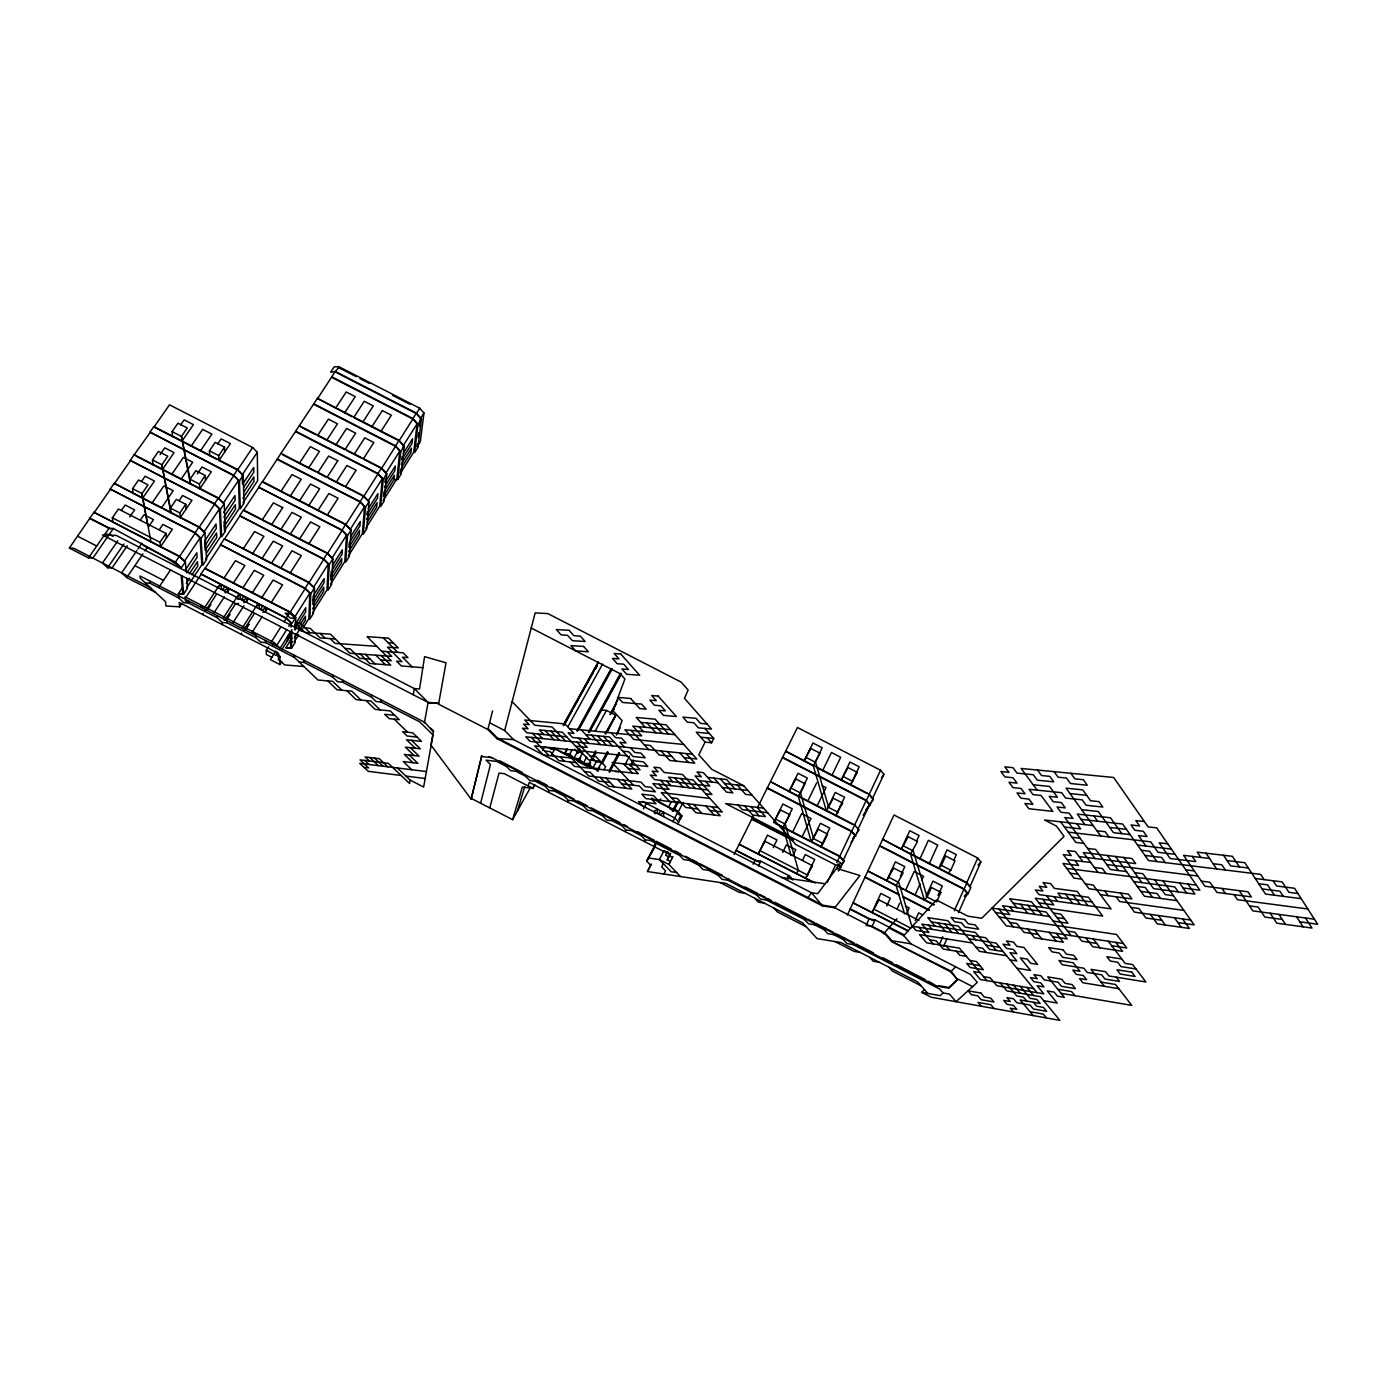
<?xml version="1.0" encoding="UTF-8"?>
<svg xmlns="http://www.w3.org/2000/svg" width="1387" height="1387" viewBox="0 0 1387 1387"><rect width="100%" height="100%" fill="white"/><g stroke="black" fill="none" stroke-linecap="round" stroke-linejoin="round"><path stroke-width="1.5" d="M277.261 459.478L360.152 502.077L364.556 506.74L350.183 529.453L345.71 524.806L262.351 481.965L280.954 453.393L363.775 495.939L369.081 501.609L366.775 528.655L363.29 534.186L365.527 507.243L369.081 501.609M277.123 651.89L277.105 655.566L280.278 657.195M278.51 653.156L278.475 660.039L281.63 661.668L279.845 664.529L270.344 659.64L275.753 651.11M280.954 453.393L299.315 425.688L381.546 467.956L386.782 473.643L384.06 501.175L380.627 506.636L383.263 479.208L386.782 473.643M279.845 664.529L279.897 656.294L275.111 651.734L179.2 602.443L179.616 606.83L165.972 605.998L165.521 601.646L140.278 578.24L139.983 575.969L424.751 722.315L433.333 731.799L430.941 745.062L471.147 799.155L481.757 755.846L471.147 799.155M295.379 634.084L295.188 642.389L291.513 648.249L285.913 647.816L290.542 647.746L290.837 631.328L280.053 648.388M663.662 816.267L663.714 812.331L660.507 814.654L657.351 813.025L657.403 809.072L654.179 811.395L654.941 813.77M287.022 641.418L290.819 632.039L288.011 636.477M291.842 637.985L285.913 647.816M290.906 627.132L290.993 622.919L286.294 618.359L200.976 574.062L204.895 568.15L290.091 611.927L295.743 617.458L295.466 629.923M291.513 648.249L291.859 629.629M299.315 425.688L317.415 398.381L399.092 440.355L404.241 446.059L401.12 474.077L397.74 479.469L393.977 479.469M341.948 690.258L332.655 681.312L317.987 680.011L294.391 657.438L294.425 655.357M397.375 767.982L410.136 780.101L423.642 787.053L433.021 734.971L419.602 721.795L381.078 701.995L376.033 701.51L371.439 697.037L342.554 682.196L337.596 681.745L332.915 677.237L304.013 662.397L304.082 660.316M314.468 587.88L310.757 593.757L309.821 619.139L313.462 613.366L314.468 587.88L308.902 582.315L224.313 538.85L220.464 544.675L305.14 588.66L309.769 593.255L308.868 618.654L300.996 631.172M351.865 416.62L317.415 398.381M313.167 596.011L312.838 604.507L323.76 587.186L323.552 591.434L312.664 608.72M317.398 398.901L335.273 371.439L416.377 413.118L421.457 418.874L417.955 447.325L414.609 452.647L418.042 424.283L421.457 418.874M417.418 443.753L417.036 446.857L420.382 441.551L423.937 412.997L419.741 408.229L338.792 366.636L334.163 366.861L330.626 372.184L335.273 371.439M332.932 558.701L329.274 564.509L327.887 590.429L331.476 584.742L332.932 558.701L327.453 553.118L243.471 509.948L239.656 515.704L323.743 559.394L328.303 564.006L326.951 589.943L312.508 612.881M338.757 367.156L335.255 371.976M331.25 571.392L330.765 579.991L341.497 562.966L341.791 558.632L331.008 575.709M332.915 677.237L333.036 675.192M351.136 529.955L347.513 535.677L345.71 562.116L349.247 556.499L351.136 529.955L345.744 524.338L262.351 481.48L258.589 487.132L342.069 530.527L346.559 535.174L344.774 561.631L330.539 584.256M342.554 682.196L342.693 680.15M364.556 506.74L362.354 533.718L348.31 556.014M367.226 511.786L366.983 514.802L377.507 498.141L377.923 493.564L368.422 508.613M243.297 600.224L246.799 598.057L246.453 601.854L243.904 602.53L243.297 600.224L240.142 598.612L240.488 594.815L236.969 596.982M295.656 431.704L377.975 474.007L382.309 478.706L379.709 506.168L365.839 528.17M384.026 491.674L383.575 496.199L393.891 479.85L394.376 475.273L385.17 489.854M385.291 478.758L384.927 482.485L395.347 465.997L394.862 470.644L384.476 487.097M371.439 697.037L371.664 695.043M313.809 404.328L395.538 446.337L399.82 451.07L396.821 479L383.141 500.707M397.74 479.469L400.774 451.555L404.241 446.059M400.704 469.031L400.202 473.608L413.69 452.179L417.106 423.798L412.875 419.047L331.701 377.333M402.074 456.635L401.727 459.756L411.974 443.545L412.528 438.795L403.392 453.272M402.889 449.371L403.305 445.574L417.106 423.798M381.078 701.995L381.304 700.002M418.18 437.529L418.787 432.623M419.533 426.52L420.521 418.389L423.937 412.997M413.309 694.766L414.245 688.559L116.248 535.417L102.499 535.035L428.098 702.377L438.708 703.365L446.007 662.795L424.595 656.64L419.533 689.027L414.245 688.559L428.098 702.377L424.37 722.974M410.136 780.101L409.581 783.499L388.308 763.318L360.065 759.885L368.63 767.913L363.983 767.34M481.393 756.504L491.952 757.701L936.052 985.949L948.639 988.151L957.567 979.759L950.736 971.836L891.529 941.409L884.369 933.278L834.801 907.809L822.439 905.902L496.789 738.543L487.877 729.51L492.558 710.907M480.63 803.229L490.443 764.497L486.109 760.18L496.667 761.394L506.29 766.352L510.589 770.669L515.929 771.293L525.552 776.252L529.817 780.552L535.191 781.193L544.831 786.152L549.044 790.417L554.453 791.093L564.093 796.051L568.271 800.299L573.715 800.992L583.355 805.951L587.481 810.181L592.977 810.892L602.617 815.851L606.708 820.064L612.256 820.792L621.879 825.75L625.936 829.946L631.518 830.709L641.141 835.65L645.163 839.811L650.78 840.609L679.682 855.45L683.6 859.576L689.304 860.408L698.944 865.349L702.828 869.458L708.566 870.308L718.206 875.249L722.055 879.341L727.828 880.208L756.73 895.048L760.492 899.088L766.37 900.007L804.893 919.806L808.552 923.794L814.533 924.765L824.155 929.706L827.779 933.676L833.795 934.665L843.417 939.606L846.989 943.559L853.057 944.564L939.745 989.104L943.108 992.953L949.384 994.063L956.059 1001.691L977.263 982.395L970.467 974.42L910.878 943.801L891.841 940.698L884.681 932.584L896.938 918.731M763.596 808.17L725.626 803.558L840.799 862.766L817.723 893.679L811.551 892.76L513.571 739.6L504.66 730.533L535.157 612.898L547.848 613.591L681.19 682.127L688.125 690.067L684.467 698.285L711.479 729.042L698.337 727.811L693.881 722.766L687.345 722.159L682.872 717.114L695.962 718.293L700.435 723.373L707.041 723.979M489.784 807.928L499.043 773.062L504.296 773.686L532.937 788.423L534.897 784.869M506.29 766.352L506.792 764.497M471.493 798.531L512.618 819.665L522.327 787.088L532.937 788.423L534.064 784.817M517.351 811.135L524.754 786.481M528.17 785.961L529.262 782.355L668.326 853.82L672.262 857.946M548.454 792.22L548.836 791.023M596.185 668.049L598.265 661.894L563.833 724.031M567.63 802.067L568.046 800.888M617.163 733.411L622.104 720.633L613.054 710.785L624.896 678.971L620.214 673.77L531.238 628.034M957.567 979.759L951.049 971.125L891.529 941.409M950.736 971.836L955.574 966.774M948.639 988.151L957.88 979.049L972.616 986.625M936.052 985.949L928.735 981.337M943.489 946.627L946.974 938.722M958.486 912.681L967.086 893.228L963.861 889.275L917.032 865.211M847.336 915.021L894.026 815.001L977.714 858.016L980.886 861.986L969.86 886.934L966.652 882.999L940.473 869.528M965.213 896.713L968.057 893.713L970.831 887.437L966.964 882.669L882.739 839.395L901.186 849.347L908.156 836.725L917.518 841.545L910.531 854.149L924.383 900.094L927.14 897.025L931.44 887.489L940.889 892.344L936.606 901.879L927.14 897.025L913.218 850.907L903.839 846.087M939.294 944.72L942.813 936.814M954.36 910.722L963.861 889.275M966.652 882.999L977.714 858.016M968.057 893.713L964.173 888.963L966.964 882.669M625.173 831.645L625.676 830.518M947.945 873.377L950.788 870.221L955.002 860.807L945.639 855.987L941.392 865.384L938.6 868.574L912.403 855.12M953.823 860.269L956.337 854.652L947.026 849.867L938.6 868.574M915.177 920.535L918.645 912.837L922.424 914.779M926.1 896.297L932.931 881.126L942.31 885.946L938.063 895.447L940.889 892.344M906.578 913.738L909.196 907.982L905.416 906.04M914.969 895.256L920.118 883.883M921.835 880.104L923.551 876.307L914.172 871.487L905.538 890.419L933.798 904.931M929.238 863.772L937.716 845.082L928.406 840.297L919.893 858.952M897.112 908.884L899.747 903.128M875.076 919.928L869.042 918.992L866.077 925.441L872.111 926.395L875.076 919.928L903.648 934.613M886.778 905.936L890.298 898.273L880.849 893.419L872.007 912.577L879.011 899.903L918.94 920.413M900.458 876.116L904.792 866.667L895.413 861.847L886.709 880.728L893.696 868.089L903.128 872.943L896.123 885.565L904.549 913.877M916.53 841.111L919.096 835.511L909.768 830.726L901.186 849.347M834.801 907.809L859.923 875.509L836.604 868.383M838.285 870.741L840.141 866.84L837.783 864.17M757.683 807.251L767.184 788.197L851.479 831.524L854.929 835.581L843.105 860.564L839.603 856.525L811.343 842.013L798.305 796.467L770.461 781.696L854.669 824.97L858.848 829.877L851.15 842.516M857.877 829.391L869.528 804.755L866.129 800.663L782.424 757.649L767.184 788.197M782.424 757.649L797.456 727.516L880.572 770.236L883.918 774.362L872.423 798.652L869.025 794.543M822.439 905.902L811.551 892.76L807.98 897.597M838.563 870.759L844.094 861.067L839.863 856.195L773.894 822.283M863.217 815.227L873.394 799.137L869.285 794.179L785.683 751.217L813.319 765.901L826.375 810.892L833.171 798.184L842.55 803.004L835.72 815.695L844.579 797.23L835.269 792.445L828.143 807.199M644.348 841.51L644.886 840.383M827.363 882.34L835.685 864.777M836.864 862.489L851.479 831.524M855.918 836.084L851.722 831.177L866.129 800.663M870.499 805.258L866.39 800.299L880.572 770.236M850.456 784.99L859.194 766.786L849.954 762.035L841.163 780.222L847.96 767.548L857.27 772.334L850.456 784.99L867.17 793.589M802.536 860.269L805.275 854.583L814.724 859.437L805.604 878.439L812.47 865.696L764.93 841.268L762.833 844.579M823.098 843.556L827.623 834.124L818.174 829.27L811.343 842.013L820.393 823.289L829.773 828.108L820.775 846.85L823.098 843.556L813.632 838.684L800.524 792.983L805.067 783.742L795.687 778.922L793.503 782.459M787.851 879.098L789.394 875.89L760.822 861.223L755.031 860.391L736.029 850.63L734.139 854.444M793.069 855.415L795.843 849.711L786.394 844.856L782.684 852.45M801.929 837.159L811.014 818.469L801.634 813.649L792.514 832.321M817.012 806.09L825.958 787.66L822.231 785.735M831.888 775.454L840.713 757.267L831.454 752.517L822.595 770.669M807.667 801.287L816.648 782.875M653.953 846.434L656.415 841.389L671.273 849.017M709.312 733.463L696.257 732.197L705.064 742.149L698.823 754.857L711.739 769.282L743.675 785.701L795.826 844.527L838.181 866.286M773.235 847.578L776.945 840.002L767.496 835.147L758.169 854.063L764.93 841.268M784.002 825.612L792.254 808.829L782.875 804.009L773.669 822.647L780.413 809.869L789.862 814.724L783.083 827.484L791.023 855.536M799.207 794.63L807.338 778.072L798.028 773.287L788.96 791.665L795.687 778.922M815.088 762.278L822.214 747.766L812.973 743.016L804.027 761.134L810.736 748.425L820.046 753.193L813.319 765.901M758.481 865.991L760.822 861.223M753.158 864.222L755.031 860.391M927.851 993.439L917.691 981.979L840.973 942.553L817.099 938.583L802.605 922.84L725.886 883.398L647.469 871.539L650.624 865.211L646.706 861.188L648.301 857.964L659.38 859.576L668.863 864.465L680.497 876.549M705.064 742.149L711.566 742.791L713.733 738.456L704.891 728.435M736.029 850.63L753.488 815.712M658.617 802.241L677.827 812.106L680.878 815.383L678.832 819.44M680.15 819.301L681.867 815.885L678 811.742L651.509 798.132M663.298 863.633L661.651 866.858L665.535 870.863L663.888 874.035M672.955 856.559L668.863 864.465L670.406 861.466L667.251 859.836L668.777 856.854L665.621 855.242L667.112 852.312L663.992 850.63L659.38 859.576L671.083 871.695L676.648 872.527M677.74 823.965L681.867 815.885M655.253 844.51L646.619 861.396L655.115 846.417M672.383 811.291L677.341 801.738M674.377 807.962L677.48 801.963M648.197 858.172L655.756 845.012M673.388 810.962L678.295 801.495M673.666 810.58L677.948 802.484M672.903 821.607L678 811.742M647.469 871.539L651.353 864.014M677.324 813.666L683.08 802.501M667.251 859.836L670.667 853.213M668.517 807.165L671.499 801.409M660.715 798.912L659.085 802.015L656.467 799.241M658.929 813.84L660.559 810.702M643.516 808.794L646.342 803.402M679.682 855.45L680.549 853.785M624.531 765.537L629.594 756.088M630.253 765.676L633.287 759.972M630.825 765.745L633.165 760.995M603.986 769.75L605.651 766.664L601.611 762.417L596.202 761.81L593.497 758.966M609.569 769.906L618.706 752.898M609.118 771.865L619.278 752.95M609.534 772.299L619.694 753.401M597.069 770.739L607.211 751.962M616.348 735.058L620.405 727.551M597.624 770.808L599.669 767.046M601.698 763.283L607.783 752.014M602.114 763.734L608.199 752.465M564.457 753.401L569.832 753.991L573.923 758.256L579.315 758.862L583.39 763.127L588.782 763.734L591.313 759.088M592.752 756.452L595.838 750.783M605.044 733.81L615.863 715.016L607.055 732.423M593.324 756.504L595.37 752.742M605.616 733.879L615.863 715.016M588.625 766.387L590.671 762.607M593.74 756.955L595.786 753.176M588.782 763.734L592.856 767.982L596.202 761.81M578.691 761.272L580.737 757.51M595.144 731.14L606.448 710.421L616.261 715.449M583.39 763.127L586.753 756.955M609.933 714.461L617.856 699.898M610.488 714.513L616.435 703.59M611.892 713.143L613.869 709.503M689.304 860.408L690.206 858.744L685.386 856.264M573.923 758.256L579.055 748.997M588.383 731.972L620.492 673.336M577.477 753.089L579.627 749.049M588.886 732.267L621.047 673.371M577.98 753.28L580.043 749.5M589.371 732.475L621.445 673.822M579.315 758.862L582.679 752.673L577.304 752.101L574.582 749.24M564.405 753.574L567.006 748.772M576.888 730.914L611.199 668.551M564.96 753.644L567.04 749.864M577.443 730.966L611.754 668.586M578.899 729.527L612.152 669.054M569.832 753.991L572.363 749.361M563.209 725.574L597.034 665.552L594.954 669.297M563.746 725.626L572.068 710.612M574.149 706.85L592.873 673.059M564.665 724.153L596.497 665.5M512.618 819.665L530.632 787.157M598.525 770.895L555.008 748.529L551.593 754.701L555.389 756.643M567.976 726.615L602.547 664.096M542.681 750.454L544.397 747.385L555.008 748.529M698.944 865.349L699.863 863.72L722.384 875.284M491.952 757.701L488.796 756.643M496.789 738.543L513.571 739.6M708.566 870.308L709.52 868.678M427.716 703.036L438.708 703.365M718.206 875.249L719.159 873.637M727.828 880.208L728.816 878.595M808.5 752.049L810.736 748.425M778.28 813.302L780.413 809.869M297.737 628.45L305.487 616.14L305.365 620.301L294.321 637.829M366.601 519.293L377.091 502.666L376.657 507.174L367.26 522.101M401.224 464.42L411.436 448.226L410.881 452.89L401.849 467.228M348.622 551.679L359.198 534.879L359.562 530.458L348.917 547.31L349.229 542.906L359.909 526.002L360.256 521.512L350.616 536.769M294.235 641.904L298.742 634.743M276.845 645.232L286.641 629.785M288.808 626.352L290.993 622.919M309.769 593.255L294.772 616.955L290.074 612.378L242.777 588.071L254.289 570.352L263.721 575.206L252.243 592.925M328.303 564.006L313.497 587.377L308.885 582.765L273.187 564.422M346.559 535.174L331.961 558.215L327.436 553.586L342.069 530.527M382.309 478.706L368.127 501.106L363.723 496.425L345.328 486.976L356.112 470.176L346.941 465.477L336.139 482.243M399.82 451.07L385.846 473.158L381.512 468.442L363.238 459.062L373.866 442.505L364.764 437.824L354.101 454.364M295.743 617.458L291.964 623.422L286.294 617.908L200.976 574.062M294.581 625.398L305.764 607.714L305.625 611.944L294.495 629.577M314.26 594.277L324.194 578.57L323.969 582.904L312.994 600.276M332.568 565.307L342.346 549.841L342.069 554.245L332.325 569.676M288.929 636.39L290.802 633.426M281.37 650.364L290.767 635.489M286.294 617.908L290.091 611.927M310.757 593.757L305.157 588.209L308.902 582.315M329.274 564.509L323.76 558.926L327.453 553.118M347.513 535.677L342.104 530.059L345.744 524.338M365.527 507.243L360.187 501.591L363.775 495.939M383.263 479.208L378.01 473.522L381.546 467.956M400.774 451.555L395.59 445.834L399.092 440.355M418.042 424.283L412.945 418.545L416.377 413.118M271.002 642.424L280.833 626.959M284.11 621.792L286.294 618.359M290.074 612.378L305.14 588.66M308.885 582.765L323.743 559.394M345.71 524.806L360.152 502.077M363.723 496.425L377.975 474.007M381.512 468.442L395.538 446.337M412.875 419.047L399.023 440.858L403.305 445.574M420.521 418.389L416.325 413.638L419.741 408.229M271.973 657.369L266.339 654.473L266.304 650.382L268.593 646.793M272.372 645.51L274.175 642.649L185.112 596.878L185.234 598.334L201.011 574.53M798.305 796.467L800.524 792.983L791.127 788.163M260.687 609.17L262.594 606.188M262.351 616.4L251.949 632.628L255.745 634.587M265.142 612.048L267.344 608.616M271.159 602.652L282.549 584.881L273.135 580.043L261.692 597.797M290.091 573.126L301.343 555.598L291.981 550.795L280.711 568.289M327.176 515.288L338.099 498.245L328.875 493.512L317.918 510.52M380.888 431.53L391.359 415.198L382.327 410.552L371.82 426.867M242.413 627.722L257.861 603.744M299.453 539.196L310.567 521.945L319.842 526.731L308.781 543.999L273.326 525.777M243.453 630.027L249.157 624.15L245.274 630.183M244.858 628.38L254.098 614.008M232.877 622.832L243.956 605.72M246.175 602.305L248.394 598.872M290.126 534.411L301.274 517.178L291.981 512.41L280.798 529.609M308.66 505.77L319.669 488.779L310.445 484.028L299.401 501.002M362.753 422.203L373.294 405.906L364.261 401.259L353.685 417.539L397.219 439.922M224.261 620.162L230.051 614.32L226.133 620.353M225.89 618.637L235.201 604.299L238.581 603.397M241.719 599.427L243.644 596.445M223.359 617.926L238.911 594M261.918 558.632L273.274 541.173L282.636 545.975L271.315 563.469L224.313 538.85M335.845 444.984L346.577 428.479L355.661 433.143L344.964 449.683L317.571 435.587L328.39 419.134L337.474 423.798L326.708 440.286M213.823 613.037L224.382 596.878M227.208 592.544L229.444 589.146M233.311 583.199L244.875 565.515L235.443 560.677L223.844 578.344M252.521 553.812L263.911 536.37L254.567 531.568L243.124 548.975M290.143 496.251L301.222 479.295L291.998 474.562L280.868 491.483M308.555 468.078L319.478 451.347L310.307 446.649L299.349 463.345M344.617 412.893L355.228 396.63L346.195 391.984L335.533 408.229M219.961 584.274L204.288 608.13L200.474 606.171M205.068 610.297L210.963 604.507L207.01 610.523M206.923 608.893L216.303 594.59M222.752 589.666L224.694 586.701M186.586 587.724L201.861 564.717L200.057 537.896L195.186 533.163L110.214 489.039L114.237 483.283L199.052 526.869L204.929 532.573L206.611 559.498L202.814 565.22L201.028 538.399L204.929 532.573M205.657 559.013L220.724 536.318L219.406 508.96L214.604 504.209L130.257 460.38L134.227 454.711L218.435 497.985L224.209 503.724L225.422 531.169L221.677 536.804L220.377 509.462L224.209 503.724M243.02 502.753L257.67 480.665L257.288 452.318L252.642 447.516L169.526 404.813L153.974 427.057L217.135 459.513M181.212 576.142L182.737 593.532L178.351 593.723L183.691 594.017L187.54 588.227L186.708 578.084M179.616 606.83L181.853 603.432M240.887 587.1L204.929 568.618L220.481 545.143M224.347 539.318L239.674 516.189M260.271 519.067L243.488 510.433L258.606 487.635M756.73 895.048L757.77 893.471L745.114 886.969M186.656 572.952L197.11 557.262L196.798 552.789L185.112 570.282M204.808 545.715L216.268 528.516L216.043 523.957L204.53 541.207M223.862 517.126L235.166 500.17L235.01 495.523L223.654 512.531M243.765 487.27L253.786 472.221L253.717 467.488L243.644 482.589M189.326 573.871L197.439 561.683L197.752 566.087L191.978 574.755M243.887 491.917L253.873 476.903L253.942 481.549L242.898 498.176M178.351 593.723L182.2 587.949M186.222 583.424L189.672 578.223M206.507 552.91L216.736 537.515L216.511 533.024L205.103 550.171L204.617 542.698M224.261 526.193L235.478 509.341L235.322 504.781L224.07 521.685L224.469 530.684L239.327 508.301L238.477 480.439L233.762 475.672L150.004 432.137L153.922 426.537L237.541 469.5L243.228 475.29L243.956 503.238L240.28 508.786L239.448 480.942L243.228 475.29M200.057 537.896L184.367 561.336L179.443 556.638L162.366 547.865M219.406 508.96L203.941 532.071L199.087 527.337L163.302 508.942M238.477 480.439L223.238 503.221L218.452 498.47L136.151 456.167M242.517 484.254L242.257 474.787L257.288 452.318M180.431 567.231C159.401 552.459 135.978 541.051 113.37 528.464L92.894 558.094L88.491 557.921L69.35 548.073L93.969 512.254L179.391 556.17L185.355 561.839L181.402 567.751L175.438 562.082L143.121 545.472M175.438 562.082L179.391 556.17M201.028 538.399L195.151 532.695L199.052 526.869M220.377 509.462L214.586 503.724L218.435 497.985M239.448 480.942L233.744 475.169L237.541 469.5M158.916 587.221L170.688 569.676M179.443 556.638L195.186 533.163M199.087 527.337L214.604 504.209M218.452 498.47L233.762 475.672M242.257 474.787L237.558 470.002L252.642 447.516M93.969 512.254L160.459 546.877L159.99 542.282L165.972 533.44L118.432 509.012L112.347 517.802L113.023 522.5M179.079 500.707L182.599 495.506L191.978 500.326L180.258 517.663L179.859 512.965L185.754 504.261L176.322 499.407L170.393 508.11L170.826 512.826L161.88 464.766L167.775 456.219L158.413 451.416L152.483 459.947L152.986 464.818M197.37 473.817L202.017 466.986L211.327 471.771L199.763 488.865L199.451 484.08L205.276 475.498L195.896 470.678L190.054 479.243L190.4 484.046L181.454 436.42L187.28 427.994L177.969 423.226L172.127 431.634L172.56 436.593M237.558 470.002L218.99 460.467L218.765 455.595L224.503 447.134L215.193 442.349L209.437 450.81L209.697 455.682M160.459 546.877L172.369 529.297L162.92 524.442L159.332 529.713M218.99 460.467L230.398 443.615L221.14 438.864L217.707 443.909M155.483 592.353L126.772 577.599L142.948 553.794M144.959 550.847L146.97 547.9M148.686 526.609L153.472 519.588L144.023 514.733L140.416 519.986M181.056 479.243L192.706 462.2L183.379 457.415L171.693 474.441M200.404 450.914L211.899 434.114L202.658 429.363L191.129 446.146M136.828 550.639L121.657 572.883L126.772 577.599M137.902 549.061L141.942 543.149M766.37 900.007L767.427 898.447L771.103 900.336M127.292 545.75L112.07 567.942L107.631 567.751L102.482 563.018L117.756 540.843M107.631 567.751L123.928 544.016M151.998 503.134L163.857 485.866L173.236 490.686L161.412 507.989L144.456 499.268M854.843 775.87L857.27 772.334M129.754 516.883L134.591 509.879L125.142 505.024L121.501 510.277M114.237 483.283L142.566 498.297L154.477 481.046L145.098 476.226L141.509 481.393M162.348 469.638L174.069 452.63L164.758 447.845L160.06 454.641M181.836 441.378L193.4 424.613L184.159 419.845L180.674 424.873M88.491 557.921L108.966 528.36L113.37 528.464M133.152 493.46L132.563 488.657L138.561 480.006L148.01 484.861L142.011 493.529L142.566 498.297M840.158 806.436L842.55 803.004M796.121 873.567L798.357 870.36L785.25 824.103L775.801 819.249M94.056 512.757L110.284 489.542M114.306 483.786L130.309 460.9M150.056 432.657L134.227 454.711M810.181 868.921L812.47 865.696M881.456 777.795L883.918 774.362M865.835 809.835L873.394 799.137M856.455 833.119L858.848 829.877M852.52 838.858L854.929 835.581M841.528 864.482L844.094 861.067M804.893 919.806L806.038 918.281L774.778 902.226M814.533 924.765L815.695 923.239L833.396 932.341M824.155 929.706L825.352 928.198M905.486 840.019L908.156 836.725M833.795 934.665L835.009 933.174M288.912 637.066L290.785 634.795L287.976 639.251M891.078 871.261L893.696 868.089M843.417 939.606L844.648 938.132M876.445 902.972L879.011 899.903M853.057 944.564L854.305 943.091L836.604 933.988M888.79 927.938L903.752 935.636L936.416 900.007L967.901 916.183L981.736 918.263L1064.072 836.344L1056.426 826.08L1044.602 820.012L1093.164 825.542M978.026 865.089L980.886 861.986M964.208 896.262L967.086 893.228M1000.166 982.915L1006.875 990.89L1040.337 996.681L1059.876 1020.364L931.214 997.236L921.696 992.346L924.488 989.642M943.108 992.953L940.23 995.658L921.696 992.346M287.074 637.274L288.929 635.697M255.936 606.726L259.438 604.559L259.109 608.356L262.264 609.985L265.749 607.801L265.42 611.598L262.889 612.291M218.019 587.238L221.539 585.089L221.174 588.868L224.33 590.481L227.849 588.331L227.485 592.11L224.937 592.786M237.593 599.288L240.142 598.612M104.892 534.238L109.296 534.359L113.11 536.318M69.35 548.073L73.702 548.229L150.437 587.655M145.358 582.956L149.9 583.181L178.802 598.04L183.812 602.721L188.424 602.981L217.326 617.839L222.249 622.468L226.965 622.78L255.849 637.639L260.704 642.233L265.489 642.597L294.391 657.438M305.123 627.964L310.185 628.311L319.981 637.864L335.325 638.956M388.013 642.649L393.423 643.031M376.813 646.377L335.047 643.36L330.193 638.592M289.588 641.557L292.692 641.782M345.034 648.475L350.183 648.873L359.805 658.34L370.19 659.137M381.65 651.197L403.097 652.792L407.899 657.629L402.507 657.213L412.06 666.818M380.662 659.952L391.255 660.784L367.087 636.65L388.551 638.124L398.277 647.92L387.493 647.14L401.918 661.616L396.578 661.2L401.346 665.968L422.879 667.684M299.141 661.998L304.013 662.397M303.892 666.523L284.612 664.91L279.862 660.42M601.108 709.936L606.448 710.421M640.742 722.384L666.02 724.777L696.794 759.018L684.155 757.683M670.493 729.735L632.767 726.112L641.678 735.856L569.485 728.678M674.932 734.677L624.913 729.787L633.79 739.444L683.739 744.49M700.66 737.19L713.733 738.456M394.74 715.311L384.684 714.288L389.21 718.674L399.248 719.697L390.198 710.89L375.149 709.398L366.029 700.556M585.695 734.59L609.517 736.982L640.048 769.785L628.138 768.45M566.763 736.896L526.887 732.804L522.414 728.192L528.048 728.764L523.558 724.118L529.21 724.69L524.702 720.009L564.994 723.945L573.958 733.394L568.115 732.804L572.571 737.503L613.938 741.733M644.331 744.854L650.503 745.495L659.241 755.048L671.637 756.348M1033.176 784.765L1049.526 786.446L1057.414 797.23L1049.248 796.363L1053.184 801.703L1061.332 802.57L1065.233 807.893L1057.085 807.009L1060.968 812.279L1069.117 813.181L1072.966 818.451L1064.835 817.532L1095.036 858.536M692.46 754.199L525.742 736.809L530.181 741.369L541.381 742.565L532.504 733.376M1069.984 793.572L1086.662 795.306M575.605 746.189L587.221 747.42L578.396 738.092M622.728 751.182L628.744 751.806L633.096 756.504L645.198 757.805L640.846 753.089L634.778 752.447L630.409 747.732M627.097 755.863L534.602 745.911L543.357 754.927L571.513 758.048L588.764 776.009L640.95 782.112L645.18 786.637L651.11 787.348L655.323 791.838L643.499 790.417L639.286 785.944L621.74 783.863M551.072 748.512L554.887 748.928L591.382 767.687M550.726 749.153L554.523 749.569M417.123 737.121L407.084 736.029L402.646 731.712L412.685 732.787L421.527 741.421L406.512 739.756L415.302 748.269M544.571 751.043L550.188 751.65L558.892 760.665L575.865 762.573M590.151 756.019L595.977 756.643L600.311 761.238L588.729 759.955L562.324 732.232L539.37 729.909L543.825 734.538M631.432 760.527L643.464 761.827L647.781 766.491L612.014 762.538L633.408 785.233M1081.669 809.679L1098.279 811.499L1113.466 832.668L1130.145 834.61M1144.362 821.52L1135.814 820.567L1139.577 825.924L1131.081 824.97L1134.843 830.293L1143.304 831.264L1147.032 836.552L1138.571 835.581L1145.957 846.07M707.595 777.379L726.632 779.511L735.041 788.943M1081.132 819.353L1122.655 824.034L1148.557 860.547L1260.731 874.382L1264.164 879.635M592.856 767.982L598.265 768.606M699.291 780.638L718.137 782.788M724.482 783.516L743.675 785.701M1109.687 827.432L1126.417 829.339M615.1 771.519L618.741 771.935M584.482 771.553L590.186 772.212L598.716 781.124L610.176 782.476M722.35 787.487L747.87 790.434M1064.453 827.016L1080.612 828.889L1076.797 823.67M1096.944 830.761L1105.179 831.715L1108.941 836.933M707.734 789.931L652.844 783.516L657.074 788.041L669.054 789.463L660.611 780.344M752.031 795.132L745.617 794.37L737.243 784.973M1068.267 832.165L1150.725 841.822L1158.041 852.277L1175.032 854.323M1167.75 843.816L1159.22 842.811L1170.143 858.484L1195.767 861.604L1192.196 856.386M705.706 793.815L711.912 794.56L695.06 775.957L701.302 776.668L697.054 771.952L703.348 772.646L711.826 782.077M1072.064 837.297L1080.092 838.251M1137.565 845.064L1171.408 849.087M709.867 798.409L661.27 792.566L669.626 801.53M1083.854 843.365L1075.827 842.394L1060.622 821.832M1141.241 850.248L1149.632 851.271L1156.897 861.587M1209.551 858.466L1183.579 855.346L1204.87 886.224L1247.953 891.789L1251.369 896.904L1216.85 892.396L1209.897 882.236L1201.367 881.144M1227.096 860.581L1244.85 862.714L1265.516 894.06L1301.231 898.672M671.429 797.785L677.428 798.513L685.733 807.477L697.8 808.985M1087.599 848.445L1095.661 849.416L1110.398 869.528L1126.539 871.591M1144.916 855.415L1161.682 857.461L1165.288 862.61M1213.105 863.72L1221.843 864.777L1225.362 870.013M1248.335 868.002L1230.616 865.852L1223.559 855.276M767.704 812.799L742.288 809.661L738.161 805.084M426.433 771.553L359.718 763.335L368.248 771.328L401.12 775.472M718.154 807.511L646.013 798.617L641.834 794.179L653.589 795.618L657.767 800.074M709.971 810.493L722.263 812.036L693.084 779.927L668.482 777.136L672.73 781.748M1079.086 856.542L1135.624 863.598L1131.983 858.501L1083.316 852.52L1098.071 872.44M1185.798 869.857L1194.311 870.915M1255.27 878.508L1282.125 881.872L1288.887 892.326L1297.903 893.488M405.906 776.079L425.185 778.523M1067.036 859.541L1090.737 862.523M1106.739 864.552L1197.848 876.047M1258.702 883.727L1267.597 884.854L1274.376 895.204M1094.412 867.499L1102.388 868.505L1106.028 873.463M1134.687 872.631L1142.853 873.689L1153.568 888.616L1194.935 894.078L1187.948 884.039M1262.118 888.911L1279.906 891.182L1283.287 896.366M1066.655 868.383L1196.392 885.131M1070.331 873.255L1078.115 874.261M1133.751 881.543L1174.754 886.9L1178.256 891.876M1183.076 887.975L1199.876 890.177L1156.689 827.848L1148.107 826.895L1113.674 777.483L1021.109 768.45L1037.164 790.157M1081.773 879.133L1073.989 878.11L1062.945 863.477L1078.601 865.471L1074.908 860.529M1137.323 886.466L1145.419 887.541L1152.493 897.337M1307.854 908.988L1237.429 899.695L1234.014 894.632M1085.397 883.97L1093.199 885.01L1111.039 908.866L1035.274 898.221L1042.487 907.427M1140.877 891.373L1157.105 893.54L1160.607 898.429M1173.489 895.725L1165.271 894.632L1154.66 879.739M1249.462 905.867L1258.13 907.029L1264.823 917.05L1282.229 919.425M1176.974 900.648L1144.414 896.245L1115.581 856.49M1314.408 919.182L1252.825 910.878L1239.232 890.662M1100.394 894.632L1131.931 898.932L1128.377 894.095L1089.02 888.772L1063.309 854.565L1071.18 855.554L1067.435 850.56L1075.358 851.531L1082.796 861.518M1299.844 921.818L1317.65 924.245L1294.539 888.252L1276.525 885.981L1273.127 880.745M1183.909 910.409L1119.621 901.55L1116.084 896.765M1092.037 901.983L1039.054 894.615L1035.413 889.951L1042.885 890.991L1039.227 886.293L1046.752 887.316L1043.093 882.583L1050.652 883.606L1054.293 888.339L1077.162 891.46L1087.911 905.624M1131.029 907.41L1138.952 908.52L1145.905 918.021L1161.821 920.274M1190.757 920.066L1134.531 912.161L1120.419 893.02M1038.898 902.833L1053.721 904.931L1046.509 895.655M1177.91 922.563L1194.155 924.869L1162.913 880.814M1013.29 903.232L1102.648 916.044L1088.466 897.268L1057.917 893.055L1061.54 897.753M1053.444 913.045L1060.864 914.12L1067.938 923.222L1053.166 921.055M781.748 877.434L825.126 883.762M1049.63 916.53L991.93 908.104L1006.286 925.805L1123.383 943.507M1056.998 917.605L1064.401 918.679M995.554 912.559L1009.753 914.657L1002.541 905.694L1046.058 911.987L1067.175 938.912L1052.629 936.693M999.143 916.998L1116.535 934.439L1126.781 947.997L1111.663 945.691M1009.788 922.459L1016.896 923.534L1023.97 932.324L1038.239 934.491M1067.557 931.128L1074.925 932.237L1081.86 941.149L1096.684 943.42M745.062 893.263L739.254 892.361L720.113 882.531M835.13 907.115L822.768 905.208L497.17 737.867L488.259 728.834M931.423 921.922L958.226 926.031L979.43 951.361L1006.563 955.73M764.237 903.11L758.394 902.209L754.649 898.187M1121.806 959.006L1106.895 956.683L1110.276 961.052L1117.697 962.231L1121.043 966.6L1135.988 968.976M968.906 938.791L996.126 943.073L1037.025 992.659M972.426 942.987L919.529 934.595L926.637 942.831L959.405 948.119L986.972 980.661M985.966 945.136L999.611 947.304M929.585 939.762L936.121 940.802L943.177 949.055L962.907 952.262M975.945 947.182L982.672 948.257L986.174 952.436M1003.096 951.534L989.451 949.349L975.373 932.411L921.818 924.106L928.995 932.497L915.94 930.434L912.334 926.273L985.758 937.751L996.265 950.442M1010.013 959.908L1016.862 961.018L1009.961 952.626L1016.862 953.736L1013.394 949.506L1006.494 948.396L1003.009 944.166L1009.927 945.24L1006.425 940.975L1013.377 942.068L1016.879 946.35L1023.849 947.442L1037.615 964.398L1030.662 963.271L1027.23 959.058L1020.312 957.949L1030.558 970.467L1016.862 968.213M966.392 956.371L959.787 955.279L956.302 951.187M969.86 960.463L976.483 961.555L983.348 969.704L970.172 967.485L966.722 963.445L979.933 965.629M1101.035 982.1L1115.529 984.493L1131.775 1005.384L1061.072 993.317M1118.806 988.706L1082.866 982.742L1079.537 978.546L1086.68 979.725L1083.334 975.512L1076.208 974.35L1072.844 970.12L1079.988 971.281L1073.243 962.751L1058.957 960.463L1062.355 964.728L1083.819 968.195L1087.165 972.443L1101.642 974.801L1104.954 979.049L1119.534 981.441L1116.24 977.176M860.148 952.401L854.097 951.395L834.957 941.548M980.176 972.634L973.605 971.524L980.401 979.534L1033.696 988.636M983.574 976.656L990.162 977.766L996.924 985.776L1043.804 993.838L1037.164 985.741L1043.995 986.903L1040.666 982.828L1033.818 981.667L1030.454 977.575L1037.32 978.719L1033.939 974.61L1040.839 975.754L1044.203 979.881L1058.056 982.204L1061.384 986.313L1075.358 988.671L1072.047 984.545L1065.043 983.366L1061.696 979.222L1047.757 976.899L1064.366 997.374L1057.483 996.178L1054.189 992.138L1047.324 990.959L1057.206 1003.044L1043.631 1000.668M1057.778 989.243L1071.666 991.601L1074.96 995.693M879.323 962.266L873.238 961.226L869.736 957.342M938.462 985.62L948.933 987.457M1029.969 1011.695L1043.249 1014.07L1046.492 1017.971M338.74 367.676L356.06 376.588M359.926 378.582L369.549 383.523M392.66 395.399L409.997 404.31M337.041 372.895L416.325 413.638M331.718 376.796L412.945 418.545M313.826 403.808L395.59 445.834M301.135 427.144L315.751 434.651M346.802 450.619L361.418 458.126M295.674 431.201L378.01 473.522M282.792 454.832L315.907 471.857M328.788 478.463L343.491 486.039M277.261 458.976L360.187 501.591M172.127 431.634L181.454 436.42L190.054 479.243L199.451 484.08M209.437 450.81L218.765 455.595M806.246 757.527L815.573 762.313L828.698 807.477L838.095 812.297M843.556 776.703L852.866 781.488M817.03 767.809L848.601 784.036M258.589 487.132L342.104 530.059M150.004 432.137L233.744 475.169M782.649 757.267L866.39 800.299M152.483 459.947L161.88 464.766L170.393 508.11L179.859 512.965M941.392 865.384L950.788 870.221M310.636 544.952L325.564 552.633M800.178 797.438L852.554 824.346M903.058 850.3L910.531 854.149M239.656 515.704L323.76 558.926M130.257 460.38L214.586 503.724M767.41 787.833L851.722 831.177M879.843 845.619L964.173 888.963M879.566 845.966L915.16 864.257M132.563 488.657L142.011 493.529L150.975 542.005M889.31 877.572L898.776 882.444L912.074 927.088M934.092 904.619L867.863 871.053L896.123 885.565M775.558 823.618L783.083 827.484M784.973 828.455L809.471 841.042M899.886 887.507L903.665 889.448M220.464 544.675L305.157 588.209M110.214 489.039L195.151 532.695M751.927 818.833L793.451 840.175M865.176 877.035L899.157 894.494M902.92 896.435L929.342 910.011M751.719 819.197L793.225 840.522M864.916 877.364L898.88 894.823M902.642 896.765L929.065 910.34M112.347 517.802L159.99 542.282M760.232 850.768L807.875 875.249M874.573 909.525L910.774 928.146M815.331 882.982L739.184 844.302L813.198 882.34M908.346 930.798L853.04 902.816L908.069 931.093M569.901 757.458L573.733 759.435M577.581 761.411L587.186 766.352M669.8 808.812L673.649 810.788M489.698 722.835L504.66 730.533M642.545 801.443L674.775 818.001L678.642 822.144M89.878 518.114L110.804 528.863M736.237 850.283L759.053 862.02M787.573 876.671L793.277 879.601M850.3 908.918L873.116 920.639M89.964 518.599L108.966 528.36M850.04 909.231L869.042 918.992M872.111 926.395L885.461 933.26M438.309 704.041L487.877 729.51M77.637 536.232L96.709 546.045M134.886 565.653L163.51 580.373M499.563 760.769L522.136 772.386M537.497 780.257L547.085 785.198M550.916 787.157L573.941 798.999M577.772 800.975L587.36 805.899M591.209 807.875L619.972 822.664M623.803 824.624L627.652 826.6M637.24 831.524L654.508 840.401M674.984 850.924L678.694 852.832M691.818 859.576L698.25 862.887M759.382 894.303L765.815 897.614M807.65 919.113L814.082 922.424M856.212 944.062L873.394 952.886M882.93 957.793L892.465 962.699M896.297 964.658L924.904 979.378M185.13 600.675L188.927 602.634M806.246 926.793L777.535 912.039L773.825 908.052M921.089 985.81L892.378 971.056L888.928 967.19M266.304 650.382L275.736 655.219M369.393 761.012L365.093 756.955L379.24 758.654L387.84 766.803M364.729 760.44L369.011 764.48M374.507 758.1L383.107 766.213M369.792 757.527L378.391 765.641M274.175 642.649L278.943 647.192M411.818 769.75L403.236 761.55L417.851 763.301L409.2 754.979M327.748 680.878L337.041 689.807L351.83 691.177L361.053 700.071M412.962 762.711L404.31 754.407L419.065 756.123L410.344 747.697M346.889 690.709L356.095 699.603L371.022 701.024L380.142 709.884M414.124 755.551L405.403 747.142L420.296 748.841L411.506 740.311M394.22 719.194L407.639 732.249M310.029 632.749L300.199 623.162L295.136 622.85L304.984 632.403L330.453 634.154L349.853 653.225L391.775 656.398L386.973 651.595M320.189 633.443L325.078 638.228M430.733 728.21L433.698 731.14M365.388 654.404L374.958 663.87M360.187 654.005L369.757 663.454L390.718 665.119L381.165 655.6M375.877 655.201L385.447 664.702M383.141 637.743L397.705 652.393M531.342 737.399L548.94 755.534M538.156 733.966L542.594 738.56M560.175 756.782L564.526 761.29M512.15 701.631L534.879 725.245L552.061 726.961L565.428 740.953M570.178 761.931L574.513 766.422L638.367 773.703L629.785 764.497M550.795 731.053L559.689 740.346M545.056 730.481L553.968 739.756M600.172 777.344L608.668 786.238L631.796 789.012L623.318 780.049M667.442 851.653L670.06 854.392M605.928 778.02L614.406 786.932M576.992 742.149L594.503 760.596M584.256 738.699L588.677 743.38M617.492 779.373L625.97 788.319M642.684 805.968L638.54 801.582L656.034 803.766L651.873 799.345M581.24 729.857L590.134 739.306M591.608 735.179L600.467 744.611M597.554 735.786L606.396 745.218M623.838 763.838L632.437 773.027M674.238 808.084L678.035 812.158M677.48 812.765L679.526 814.949M603.518 736.393L612.361 745.842M611.095 732.821L615.551 737.607L621.601 738.213L626.005 742.981L619.954 742.357L624.358 747.09M658.825 784.21L675.59 802.258M666.662 781.037L670.892 785.631M687.623 803.749L695.875 812.678L720.2 815.747L711.999 806.749M693.673 804.495L701.909 813.441M631.05 730.394L648.717 749.639M674.585 777.83L683.045 787.053M680.722 778.523L689.183 787.764M705.862 805.986L714.08 814.984M638.974 726.719L643.447 731.608M661.062 750.922L669.748 760.44L694.766 763.145L686.114 753.54M695.338 788.492L682.629 774.57L664.217 772.49L659.935 767.843L653.849 767.167L658.131 771.813L652.081 771.137L656.363 775.749L650.33 775.056L654.595 779.65L709.763 786.03L705.55 781.349M645.215 727.308L636.252 717.443L655.184 719.194L668.569 734.052M667.286 751.581L675.972 761.116M789.394 875.89L793.035 879.93M647.018 722.974L655.947 732.821M653.329 723.581L662.24 733.428M679.803 752.881L688.472 762.469M720.252 778.8L732.873 792.879L726.545 792.15L713.906 778.09M744.472 805.847L752.673 815.019L765.381 816.596L757.198 807.407M750.818 806.627L759.018 815.799M707.179 737.815L711.566 742.791M881.647 931.301L883.952 933.902M903.752 935.636L910.878 943.801M838.285 864.118L841.111 867.36M981.337 1006.251L978.026 1002.402L990.838 1004.708L994.132 1008.54M918.87 927.279L933.139 943.888M928.406 925.129L931.995 929.342M946.211 946.003L949.731 950.112M935.011 926.152L927.799 917.657L947.876 920.725L958.625 933.503M938.08 922.944L945.24 931.405M1013.55 1012.042L1010.273 1008.176L1016.81 1009.337L1013.533 1005.454L1006.997 1004.292L1003.685 1000.408L1010.239 1001.553L1006.927 997.634L1013.516 998.796L1016.827 1002.714L1030.073 1005.055L1033.35 1008.973L1046.7 1011.348L1043.44 1007.413L1036.748 1006.234L1033.454 1002.281M944.755 923.967L951.915 932.463M1006.806 984.042L1016.827 996.005L1023.485 997.166L1026.779 1001.119M1033.228 1015.579L1020.138 999.958L1040.163 1003.46L1036.887 999.49L1030.16 998.328L1020.191 986.33M972.131 935.618L975.65 939.849M1013.481 985.186L1020.173 993.179M1026.935 987.475L1033.575 995.502M999.021 909.144L1013.342 926.863M1009.701 906.734L1013.308 911.224M1027.559 929.013L1034.581 937.785L1063.361 942.206L1056.409 933.382M1016.914 907.774L1009.649 898.689L1031.529 901.793L1042.296 915.455M1034.719 930.105L1041.724 938.878M1020.537 904.272L1027.732 913.339M1027.819 905.312L1034.997 914.397M1049.144 932.272L1056.114 941.097M1104.329 986.296L1091.049 969.357L1105.595 971.698L1108.924 975.98L1145.87 981.979L1132.659 964.589L1125.169 963.41L1108.248 941.218M1042.677 899.261L1071.041 935.584M1054.016 896.696L1057.605 901.359M1085.813 937.82L1092.679 946.714L1122.586 951.309L1115.789 942.362M1093.251 938.947L1100.099 947.858M1065.493 894.095L1072.688 903.474M1073.122 895.152L1080.282 904.549M1104.641 890.887L1108.213 895.69M1037.511 770.045L1041.533 775.541L1049.803 776.373L1053.791 781.852L1037.337 780.188L1033.315 774.726L1017.018 773.114L1012.961 767.652L1004.864 766.872L1008.938 772.316L1000.894 771.519L1004.951 776.911L1012.978 777.726L1017.018 783.118L1008.99 782.285L1013.013 787.625L1021.023 788.457L1024.993 793.797L1017 792.948L1020.971 798.236L1028.963 799.085L1032.899 804.356L1024.924 803.489L1028.859 808.725L1052.872 811.378L1041.117 795.497L1033.038 794.647L1029.067 789.307L1061.714 792.705L1065.632 798.097L1082.207 799.848L1086.09 805.24L1102.804 807.043L1098.955 801.634L1090.563 800.732L1082.762 789.862L1066.048 788.145L1100.706 835.962M1084.963 824.606L1077.283 814.082L1110.467 817.758L1121.788 833.639M1107.467 855.484L1118.442 870.568M1150.395 914.397L1157.295 923.863L1189.405 928.458L1182.591 918.922M1054.103 771.675L1058.108 777.188L1066.464 778.02L1070.435 783.516L1087.252 785.215L1083.316 779.702L1074.873 778.853L1070.885 773.305M1158.37 915.524L1165.253 925.008M1093.788 815.92L1097.602 821.208M1123.765 857.495L1141.865 882.6M1174.477 917.778L1181.308 927.314M1179.557 882.964L1186.578 892.968M1200.847 857.426L1197.258 852.155L1232.419 856.316L1239.458 866.927M1221.964 888.443L1225.414 893.505M1205.979 853.178L1216.642 868.938M1270.18 913.218L1276.803 923.205L1311.963 928.042L1305.462 917.986M1278.935 914.397L1285.524 924.401M1296.568 916.79L1303.104 926.828M142.965 500.378L147.768 525.361M149.64 580.928L149.9 583.181M165.972 533.44L166.423 538.069M178.594 595.821L178.802 598.04M182.113 575.83L183.691 594.017M185.355 561.839L186.205 571.981M188.251 600.779L188.424 602.981M185.754 504.261L186.135 508.977M203.074 613.331L203.178 614.77M205.276 475.498L205.553 480.301M217.204 615.655L217.326 617.839M222.284 623.196L222.371 624.635M226.861 620.613L226.965 622.78M224.503 447.134L224.694 452.023M241.494 633.061L241.546 634.483M255.815 635.506L255.849 637.639M265.472 640.465L265.489 642.597M337.787 460.761L326.951 477.527L317.744 472.794L328.632 456.063L337.787 460.761M282.705 507.625L271.471 524.823L262.143 520.021L273.412 502.857L282.705 507.625M290.264 613.505L285.219 613.193L290.195 618.03L295.24 618.342L290.264 613.505M569.034 630.305L556.308 629.542L561.198 634.917L567.543 635.315L572.398 640.69L585.175 641.505L580.321 636.113L573.923 635.714L569.034 630.305M583.615 646.446L570.907 645.596L575.726 650.902L588.417 651.769L583.615 646.446M620.735 653.97L614.198 653.52L618.966 658.877L612.482 658.409L617.232 663.714L623.717 664.182L628.432 669.488L621.965 669.002L626.664 674.255L639.65 675.244L620.735 653.97M658.184 696.083L651.699 695.546L656.276 700.678L649.827 700.123L654.387 705.22L660.836 705.792L665.379 710.872L658.929 710.3L663.454 715.345L676.371 716.524L658.184 696.083M630.652 698.493L618.03 697.418L622.624 702.463L641.592 704.111L646.134 709.156L639.788 708.601L630.652 698.493M964.641 919.494L951.031 917.448L954.637 921.748L961.416 922.788L965.005 927.088L978.667 929.186L975.096 924.869L968.247 923.829L964.641 919.494M1063.014 949.818L1048.659 947.581L1052.109 951.898L1059.269 953.025L1062.685 957.325L1077.058 959.613L1073.659 955.296L1066.447 954.152L1063.014 949.818M1131.809 972.131L1116.968 969.756L1120.28 974.073L1135.121 976.465L1131.809 972.131M980.869 993.057L968.022 990.803L971.368 994.687L977.783 995.831L981.112 999.698L993.994 1001.986L990.682 998.103L984.215 996.958L980.869 993.057"/></g></svg>
